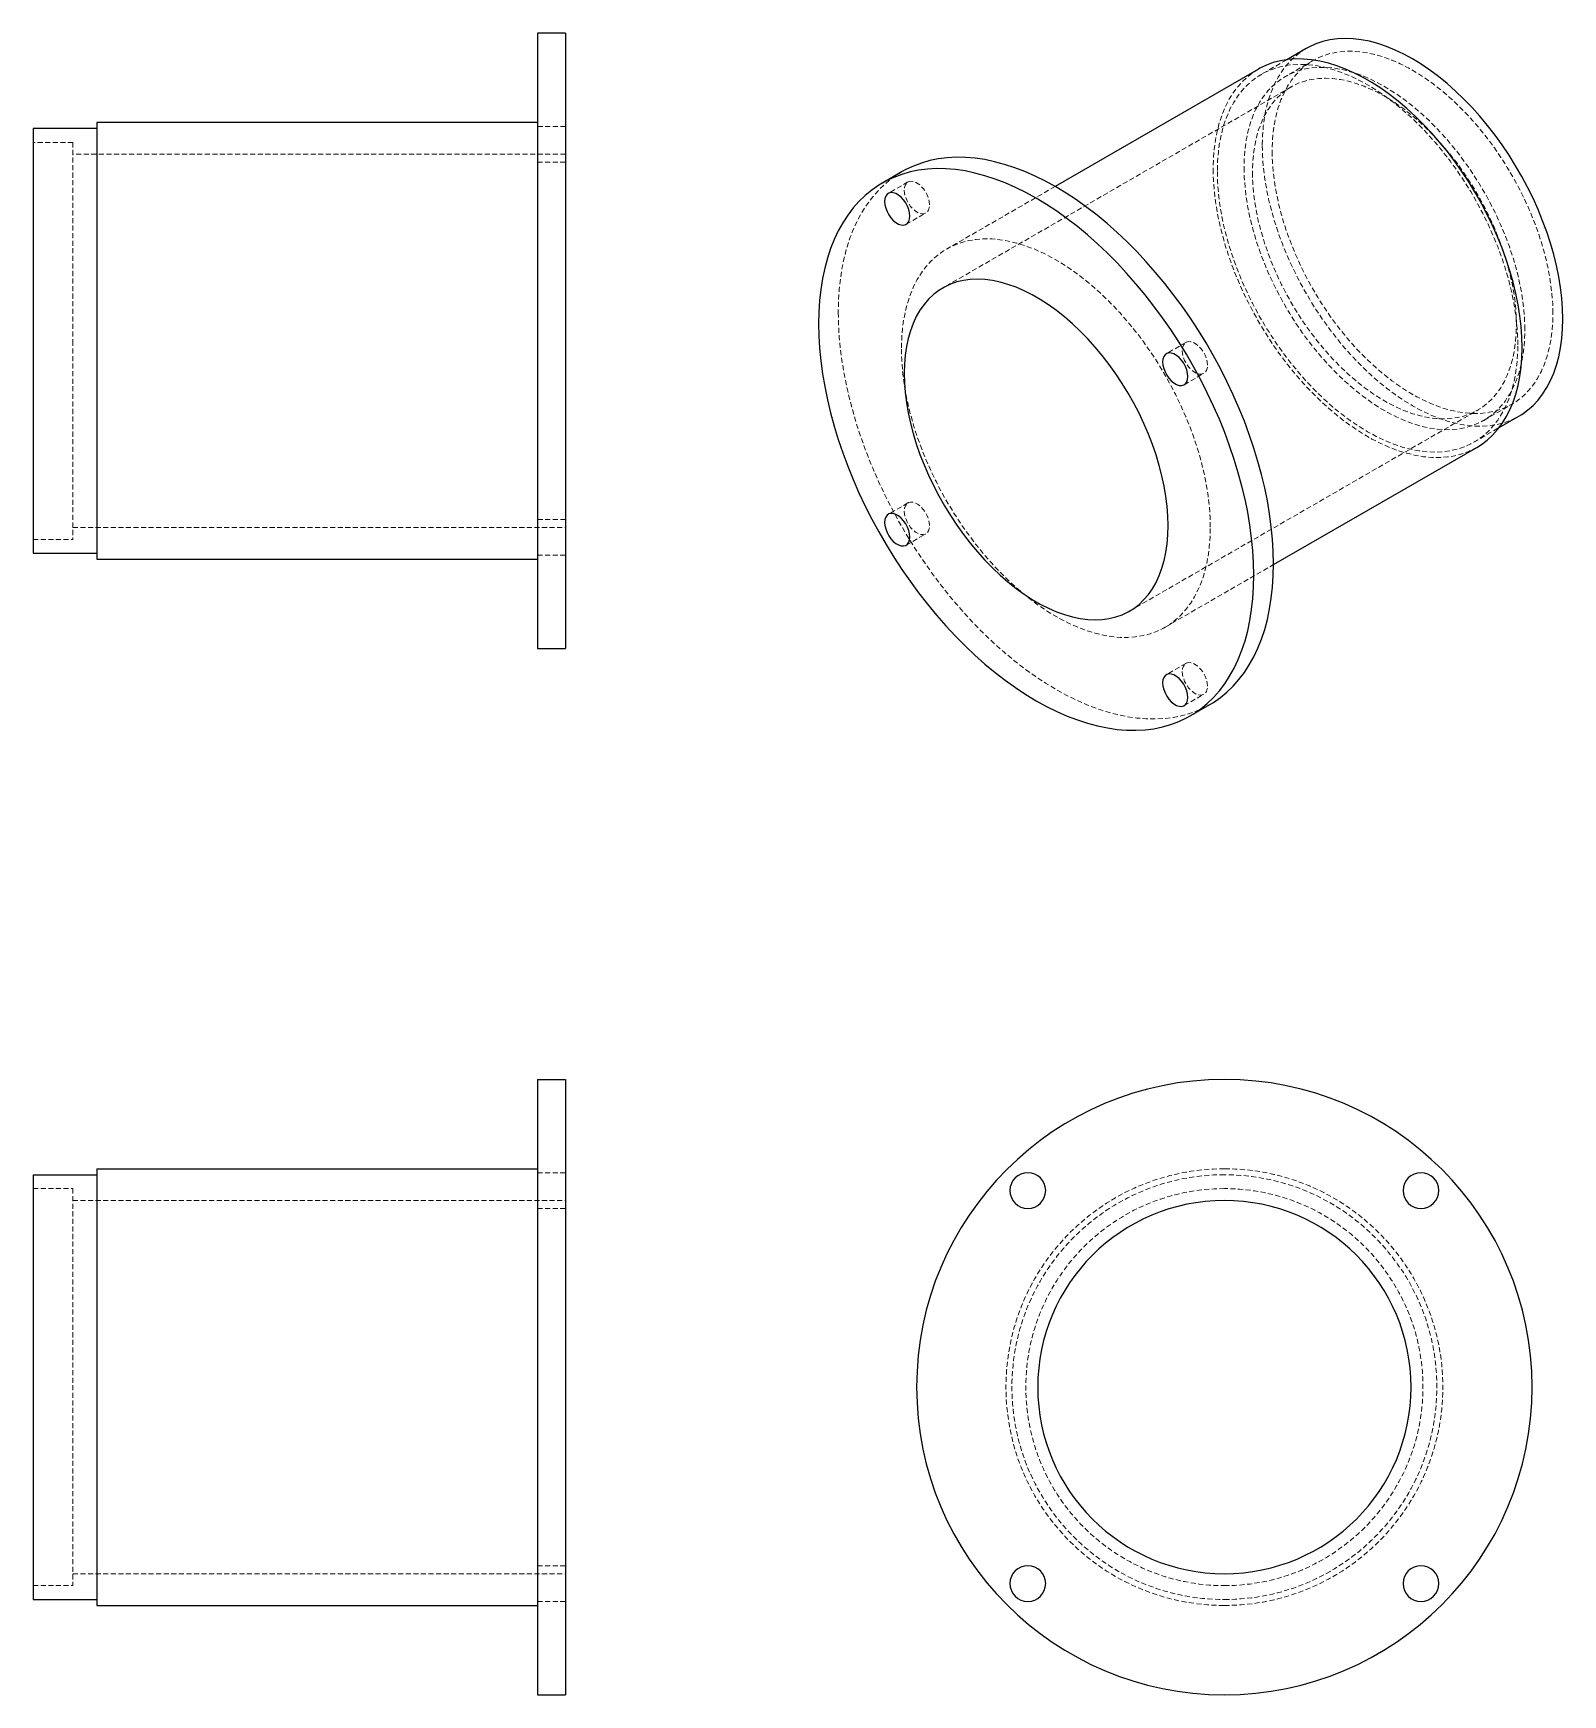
# Model space of a CAD drawing. Header units: millimetres. Extents: x 219 to 605, y 65 to 484.
import ezdxf

# ---------------------------------------------------------------- set-up
doc = ezdxf.new("R2010")
doc.units = ezdxf.units.MM
doc.linetypes.add('HIDDEN', pattern=[1.905, 1.27, -0.635])

msp = doc.modelspace()

# ---------------------------------------------------------------- linework, layer by layer
at = {"color": 7, "linetype": 'Continuous', "lineweight": 25}
for p, q in [((353.44, 483.88), (346.44, 483.88)), ((346.44, 483.88), (346.44, 406.38)), ((353.44, 483.88), (353.44, 406.38)), ((540.01, 480.06), (535.07, 477.21)), ((527.94, 474.83), (476.76, 445.28)), ((346.44, 461.38), (235.44, 461.38)), ((235.44, 461.38), (235.44, 406.38)), ((235.44, 459.88), (219.44, 459.88)), ((219.44, 459.88), (219.44, 406.38)), ((438.21, 449.01), (433.26, 446.15)), ((219.44, 406.38), (219.44, 352.88)), ((235.44, 406.38), (235.44, 351.38)), ((346.44, 406.38), (346.44, 328.88)), ((353.44, 406.38), (353.44, 328.88)), ((588.57, 384.55), (593.5, 387.4)), ((531.75, 350.02), (582.94, 379.57)), ((219.44, 352.88), (235.44, 352.88)), ((235.44, 351.38), (346.44, 351.38)), ((346.44, 328.88), (353.44, 328.88)), ((510.75, 311.91), (515.7, 314.77)), ((346.44, 220.35), (353.44, 220.35)), ((346.44, 220.35), (346.44, 65.35)), ((353.44, 220.35), (353.44, 65.35)), ((235.44, 197.85), (346.44, 197.85)), ((235.44, 197.85), (235.44, 87.85)), ((219.44, 196.35), (235.44, 196.35)), ((219.44, 196.35), (219.44, 89.35)), ((219.44, 89.35), (235.44, 89.35)), ((235.44, 87.85), (346.44, 87.85)), ((346.44, 65.35), (353.44, 65.35))]:
    msp.add_line(p, q, dxfattribs=at)
at = {"color": 7, "linetype": 'HIDDEN', "lineweight": 18}
for p, q in [((535.07, 477.21), (528.69, 473.53)), ((541.76, 477.03), (534.69, 472.95)), ((536.19, 470.35), (448.51, 419.73)), ((229.44, 456.38), (219.44, 456.38)), ((229.44, 456.38), (229.44, 406.38)), ((353.44, 460.38), (346.44, 460.38)), ((353.44, 453.38), (229.44, 453.38)), ((346.44, 451.38), (353.44, 451.38)), ((439.7, 446.41), (434.75, 443.55)), ((476.76, 445.28), (449.46, 429.52)), ((439.25, 435.75), (444.2, 438.61)), ((229.44, 406.38), (229.44, 356.38)), ((509.7, 406), (504.75, 403.14)), ((509.25, 395.34), (514.2, 398.2)), ((584.68, 386.35), (591.75, 390.43)), ((495.5, 338.33), (583.18, 388.94)), ((582.19, 380.86), (588.57, 384.55)), ((439.7, 365.57), (434.75, 362.72)), ((353.44, 361.38), (346.44, 361.38)), ((219.44, 356.38), (229.44, 356.38)), ((229.44, 359.38), (353.44, 359.38)), ((439.25, 354.92), (444.2, 357.78)), ((346.44, 352.38), (353.44, 352.38)), ((504.45, 334.26), (531.75, 350.02)), ((509.7, 325.16), (504.75, 322.31)), ((509.25, 314.51), (514.2, 317.37)), ((346.44, 196.85), (353.44, 196.85)), ((219.44, 192.85), (229.44, 192.85)), ((229.44, 192.85), (229.44, 92.85)), ((229.44, 189.85), (353.44, 189.85)), ((346.44, 187.85), (353.44, 187.85)), ((346.44, 97.86), (353.44, 97.86)), ((219.44, 92.85), (229.44, 92.85)), ((229.44, 95.85), (353.44, 95.85)), ((346.44, 88.86), (353.44, 88.86))]:
    msp.add_line(p, q, dxfattribs=at)
at = {"color": 7, "linetype": 'Continuous', "lineweight": 25, "flags": 128}
for points in [[(604.59, 411.89), (604.52, 414.47), (604.33, 417.11), (604.01, 419.81), (603.57, 422.55), (603, 425.34), (602.3, 428.15), (601.49, 430.98), (600.56, 433.82), (599.52, 436.66), (598.36, 439.49), (597.1, 442.3), (595.74, 445.08), (594.27, 447.82), (592.72, 450.52), (591.07, 453.16), (589.35, 455.73), (587.54, 458.23), (585.67, 460.64), (583.73, 462.97), (581.74, 465.19), (579.69, 467.31), (577.61, 469.32), (575.48, 471.2), (573.33, 472.96), (571.15, 474.58), (568.96, 476.07), (566.76, 477.41), (564.56, 478.61), (562.36, 479.65), (560.19, 480.54), (558.03, 481.27), (555.91, 481.84), (553.82, 482.25), (551.77, 482.49), (549.78, 482.57), (547.84, 482.48), (545.97, 482.23), (544.17, 481.81), (542.44, 481.23), (540.8, 480.49), (540.01, 480.06)], [(594.33, 404.75), (594.27, 407.35), (594.08, 410.01), (593.76, 412.73), (593.32, 415.5), (592.76, 418.31), (592.07, 421.14), (591.27, 424), (590.34, 426.87), (589.31, 429.73), (588.16, 432.59), (586.91, 435.43), (585.55, 438.25), (584.09, 441.02), (582.55, 443.76), (580.91, 446.44), (579.19, 449.05), (577.39, 451.6), (575.53, 454.06), (573.59, 456.44), (571.6, 458.72), (569.55, 460.9), (567.46, 462.97), (565.33, 464.93), (563.17, 466.76), (560.98, 468.46), (558.77, 470.02), (556.55, 471.45), (554.33, 472.73), (552.11, 473.86), (549.91, 474.85), (547.72, 475.67), (545.56, 476.34), (543.42, 476.85), (541.33, 477.19), (539.29, 477.38), (537.29, 477.4), (535.36, 477.25), (533.49, 476.94), (531.69, 476.47), (529.97, 475.84), (528.34, 475.05), (527.94, 474.83)], [(531.75, 350.25), (531.69, 353.3), (531.51, 356.41), (531.2, 359.58), (530.76, 362.8), (530.21, 366.06), (529.53, 369.36), (528.74, 372.69), (527.83, 376.04), (526.8, 379.4), (525.66, 382.77), (524.41, 386.13), (523.05, 389.49), (521.59, 392.83), (520.03, 396.14), (518.37, 399.42), (516.61, 402.66), (514.77, 405.86), (512.84, 409), (510.83, 412.07), (508.74, 415.09), (506.58, 418.02), (504.35, 420.87), (502.06, 423.64), (499.72, 426.31), (497.32, 428.88), (494.88, 431.34), (492.39, 433.69), (489.87, 435.93), (487.32, 438.04), (484.75, 440.02), (482.16, 441.88), (479.56, 443.59), (476.95, 445.17), (474.35, 446.6), (471.74, 447.89), (469.15, 449.03), (466.58, 450.01), (464.03, 450.84), (461.51, 451.52), (459.03, 452.04), (456.59, 452.39), (454.19, 452.59), (451.84, 452.63), (449.55, 452.51), (447.33, 452.23), (445.17, 451.79), (443.08, 451.19), (441.07, 450.43), (439.14, 449.52), (438.21, 449.01)], [(526.8, 347.39), (526.74, 350.44), (526.56, 353.55), (526.25, 356.72), (525.81, 359.94), (525.26, 363.21), (524.58, 366.5), (523.79, 369.83), (522.88, 373.18), (521.85, 376.54), (520.71, 379.91), (519.46, 383.27), (518.11, 386.63), (516.64, 389.97), (515.08, 393.28), (513.42, 396.56), (511.67, 399.8), (509.82, 403), (507.89, 406.14), (505.88, 409.22), (503.79, 412.23), (501.63, 415.16), (499.4, 418.02), (497.12, 420.78), (494.77, 423.45), (492.37, 426.02), (489.93, 428.48), (487.44, 430.84), (484.92, 433.07), (482.37, 435.18), (479.8, 437.17), (477.21, 439.02), (474.61, 440.74), (472, 442.31), (469.4, 443.75), (466.79, 445.03), (464.2, 446.17), (461.63, 447.16), (459.08, 447.99), (456.56, 448.66), (454.08, 449.18), (451.64, 449.54), (449.24, 449.74), (446.89, 449.77), (444.6, 449.65), (442.38, 449.37), (440.22, 448.93), (438.13, 448.33), (436.12, 447.57), (434.19, 446.66), (432.34, 445.6), (430.59, 444.38), (428.93, 443.02), (427.36, 441.51), (425.9, 439.86), (424.54, 438.07), (423.29, 436.15), (422.16, 434.1), (421.13, 431.92), (420.22, 429.62), (419.42, 427.21), (418.75, 424.69), (418.19, 422.07), (417.76, 419.35), (417.45, 416.54), (417.27, 413.64), (417.2, 410.67)], [(440.19, 437.82), (440.12, 438.62), (439.91, 439.47), (439.58, 440.33), (439.13, 441.15), (438.59, 441.92), (437.99, 442.58), (437.34, 443.11), (436.67, 443.5), (436.02, 443.71), (435.41, 443.75), (434.87, 443.61), (434.43, 443.3), (434.1, 442.82), (433.89, 442.21), (433.82, 441.49)], [(433.82, 441.49), (433.89, 440.68), (434.1, 439.84), (434.43, 438.98), (434.87, 438.15), (435.41, 437.39), (436.02, 436.73), (436.67, 436.19), (437.34, 435.81), (437.99, 435.59), (438.59, 435.55), (439.13, 435.69), (439.58, 436.01), (439.91, 436.48), (440.12, 437.09), (440.19, 437.82)], [(505.24, 359.84), (505.17, 362.24), (504.99, 364.71), (504.67, 367.22), (504.23, 369.78), (503.67, 372.38), (502.99, 375), (502.2, 377.64), (501.28, 380.28), (500.26, 382.92), (499.13, 385.54), (497.9, 388.14), (496.56, 390.71), (495.14, 393.23), (493.63, 395.69), (492.03, 398.09), (490.36, 400.42), (488.62, 402.67), (486.82, 404.83), (484.96, 406.89), (483.05, 408.85), (481.1, 410.69), (479.11, 412.41), (477.1, 414.01), (475.07, 415.47), (473.03, 416.8), (470.98, 417.98), (468.94, 419.01), (466.91, 419.9), (464.89, 420.62), (462.91, 421.19), (460.96, 421.6), (459.05, 421.85), (457.19, 421.94), (455.39, 421.86), (453.65, 421.62), (451.98, 421.22), (450.38, 420.66), (448.87, 419.94), (447.44, 419.06), (446.11, 418.04), (444.88, 416.86), (443.75, 415.55), (442.72, 414.09), (441.81, 412.5), (441.01, 410.78), (440.33, 408.95), (439.77, 407), (439.34, 404.94), (439.02, 402.79), (438.83, 400.54), (438.77, 398.22)], [(417.2, 410.67), (417.27, 407.62), (417.45, 404.51), (417.76, 401.34), (418.19, 398.12), (418.75, 394.86), (419.42, 391.56), (420.22, 388.23), (421.13, 384.88), (422.16, 381.52), (423.29, 378.15), (424.54, 374.79), (425.9, 371.43), (427.36, 368.09), (428.93, 364.78), (430.59, 361.5), (432.34, 358.26), (434.19, 355.06), (436.12, 351.92), (438.13, 348.84), (440.22, 345.83), (442.38, 342.9), (444.6, 340.04), (446.89, 337.28), (449.24, 334.61), (451.64, 332.04), (454.08, 329.58), (456.56, 327.22), (459.08, 324.99), (461.63, 322.88), (464.2, 320.89), (466.79, 319.04), (469.4, 317.33), (472, 315.75), (474.61, 314.31), (477.21, 313.03), (479.8, 311.89), (482.37, 310.9), (484.92, 310.07), (487.44, 309.4), (489.93, 308.88), (492.37, 308.52), (494.77, 308.33), (497.12, 308.29), (499.4, 308.41), (501.63, 308.69), (503.79, 309.13), (505.88, 309.73), (507.89, 310.49), (509.82, 311.4), (511.67, 312.46), (513.42, 313.68), (515.08, 315.04), (516.64, 316.55), (518.11, 318.2), (519.46, 319.99), (520.71, 321.91), (521.85, 323.97), (522.88, 326.14), (523.79, 328.44), (524.58, 330.85), (525.26, 333.37), (525.81, 335.99), (526.25, 338.71), (526.56, 341.52), (526.74, 344.42), (526.8, 347.39)], [(593.5, 387.4), (594.27, 387.87), (595.74, 388.92), (597.1, 390.13), (598.36, 391.48), (599.52, 392.97), (600.56, 394.61), (601.49, 396.37), (602.3, 398.27), (603, 400.28), (603.57, 402.4), (604.01, 404.64), (604.33, 406.97), (604.52, 409.39), (604.59, 411.89)], [(510.19, 397.41), (510.12, 398.21), (509.91, 399.06), (509.58, 399.92), (509.13, 400.74), (508.59, 401.51), (507.99, 402.17), (507.34, 402.7), (506.67, 403.09), (506.02, 403.3), (505.41, 403.34), (504.87, 403.2), (504.43, 402.89), (504.1, 402.41), (503.89, 401.8), (503.82, 401.08)], [(582.94, 379.57), (584.09, 380.29), (585.55, 381.39), (586.91, 382.64), (588.16, 384.03), (589.31, 385.57), (590.34, 387.24), (591.27, 389.04), (592.07, 390.96), (592.76, 393), (593.32, 395.16), (593.76, 397.42), (594.08, 399.77), (594.27, 402.22), (594.33, 404.75)], [(438.77, 398.22), (438.83, 395.82), (439.02, 393.35), (439.34, 390.84), (439.77, 388.28), (440.33, 385.68), (441.01, 383.06), (441.81, 380.42), (442.72, 377.78), (443.75, 375.14), (444.88, 372.52), (446.11, 369.92), (447.44, 367.35), (448.87, 364.83), (450.38, 362.37), (451.98, 359.97), (453.65, 357.64), (455.39, 355.39), (457.19, 353.23), (459.05, 351.17), (460.96, 349.21), (462.91, 347.37), (464.89, 345.65), (466.91, 344.05), (468.94, 342.59), (470.98, 341.26), (473.03, 340.08), (475.07, 339.05), (477.1, 338.16), (479.11, 337.44), (481.1, 336.87), (483.05, 336.46), (484.96, 336.21), (486.82, 336.12), (488.62, 336.2), (490.36, 336.44), (492.03, 336.84), (493.63, 337.4), (495.14, 338.12), (496.56, 339), (497.9, 340.02), (499.13, 341.2), (500.26, 342.52), (501.28, 343.97), (502.2, 345.56), (502.99, 347.28), (503.67, 349.11), (504.23, 351.06), (504.67, 353.12), (504.99, 355.27), (505.17, 357.52), (505.24, 359.84)], [(503.82, 401.08), (503.89, 400.27), (504.1, 399.43), (504.43, 398.57), (504.87, 397.74), (505.41, 396.98), (506.02, 396.32), (506.67, 395.78), (507.34, 395.4), (507.99, 395.18), (508.59, 395.14), (509.13, 395.28), (509.58, 395.6), (509.91, 396.07), (510.12, 396.68), (510.19, 397.41)], [(440.19, 356.98), (440.12, 357.79), (439.91, 358.64), (439.58, 359.49), (439.13, 360.32), (438.59, 361.08), (437.99, 361.75), (437.34, 362.28), (436.67, 362.67), (436.02, 362.88), (435.41, 362.92), (434.87, 362.78), (434.43, 362.46), (434.1, 361.99), (433.89, 361.38), (433.82, 360.66)], [(433.82, 360.66), (433.89, 359.85), (434.1, 359), (434.43, 358.15), (434.87, 357.32), (435.41, 356.55), (436.02, 355.89), (436.67, 355.36), (437.34, 354.97), (437.99, 354.76), (438.59, 354.72), (439.13, 354.86), (439.58, 355.17), (439.91, 355.65), (440.12, 356.26), (440.19, 356.98)], [(515.7, 314.77), (516.61, 315.32), (518.37, 316.54), (520.03, 317.9), (521.59, 319.41), (523.05, 321.06), (524.41, 322.85), (525.66, 324.77), (526.8, 326.82), (527.83, 329), (528.74, 331.29), (529.53, 333.7), (530.21, 336.22), (530.76, 338.85), (531.2, 341.57), (531.51, 344.38), (531.69, 347.28), (531.75, 350.25)], [(510.19, 316.57), (510.12, 317.38), (509.91, 318.22), (509.58, 319.08), (509.13, 319.91), (508.59, 320.67), (507.99, 321.34), (507.34, 321.87), (506.67, 322.25), (506.02, 322.47), (505.41, 322.51), (504.87, 322.37), (504.43, 322.05), (504.1, 321.58), (503.89, 320.97), (503.82, 320.25)], [(503.82, 320.25), (503.89, 319.44), (504.1, 318.59), (504.43, 317.73), (504.87, 316.91), (505.41, 316.14), (506.02, 315.48), (506.67, 314.95), (507.34, 314.56), (507.99, 314.35), (508.59, 314.31), (509.13, 314.45), (509.58, 314.76), (509.91, 315.24), (510.12, 315.85), (510.19, 316.57)]]:
    msp.add_lwpolyline(points, dxfattribs=at)
at = {"color": 7, "linetype": 'HIDDEN', "lineweight": 18, "flags": 128}
for points in [[(540.01, 480.06), (539.24, 479.59), (537.78, 478.54), (536.41, 477.33), (535.15, 475.98), (533.99, 474.49), (532.95, 472.85), (532.02, 471.09), (531.21, 469.19), (530.52, 467.18), (529.95, 465.05), (529.5, 462.82), (529.18, 460.49), (528.99, 458.07), (528.93, 455.57)], [(602.11, 413.32), (602.05, 415.77), (601.86, 418.29), (601.55, 420.86), (601.12, 423.48), (600.57, 426.13), (599.9, 428.81), (599.11, 431.51), (598.21, 434.21), (597.2, 436.92), (596.08, 439.61), (594.86, 442.28), (593.54, 444.92), (592.12, 447.52), (590.62, 450.08), (589.03, 452.57), (587.37, 455), (585.63, 457.36), (583.83, 459.63), (581.96, 461.81), (580.04, 463.89), (578.08, 465.87), (576.08, 467.73), (574.04, 469.48), (571.98, 471.1), (569.9, 472.58), (567.8, 473.93), (565.71, 475.14), (563.62, 476.21), (561.54, 477.12), (559.47, 477.89), (557.44, 478.49), (555.43, 478.94), (553.47, 479.23), (551.55, 479.37), (549.69, 479.34), (547.88, 479.15), (546.14, 478.8), (544.48, 478.29), (542.89, 477.63), (541.39, 476.81), (539.97, 475.84), (538.65, 474.73), (537.43, 473.47), (536.31, 472.07), (535.3, 470.53), (534.4, 468.87), (533.61, 467.08), (532.94, 465.17), (532.39, 463.16), (531.96, 461.04), (531.65, 458.83), (531.46, 456.52), (531.4, 454.14)], [(527.94, 474.83), (526.79, 474.11), (525.34, 473.01), (523.98, 471.76), (522.73, 470.37), (521.58, 468.83), (520.54, 467.16), (519.62, 465.36), (518.81, 463.44), (518.13, 461.39), (517.56, 459.24), (517.12, 456.98), (516.81, 454.62), (516.61, 452.18), (516.55, 449.65)], [(593.27, 405.36), (593.21, 407.94), (593.02, 410.58), (592.7, 413.28), (592.25, 416.02), (591.68, 418.81), (590.99, 421.62), (590.18, 424.45), (589.25, 427.29), (588.2, 430.13), (587.05, 432.96), (585.79, 435.77), (584.42, 438.55), (582.96, 441.29), (581.4, 443.99), (579.76, 446.63), (578.03, 449.2), (576.23, 451.7), (574.36, 454.11), (572.42, 456.44), (570.43, 458.66), (568.38, 460.78), (566.29, 462.78), (564.17, 464.67), (562.01, 466.43), (559.83, 468.05), (557.64, 469.54), (555.44, 470.88), (553.24, 472.08), (551.05, 473.12), (548.87, 474.01), (546.72, 474.74), (544.59, 475.31), (542.5, 475.72), (540.46, 475.96), (538.46, 476.04), (536.53, 475.95), (534.65, 475.7), (532.85, 475.28), (531.13, 474.7), (529.48, 473.96), (527.93, 473.06), (526.46, 472.01), (525.1, 470.8), (523.84, 469.45), (522.68, 467.95), (521.64, 466.32), (520.71, 464.55), (519.89, 462.66), (519.2, 460.65), (518.63, 458.52), (518.19, 456.29), (517.87, 453.96), (517.68, 451.54), (517.61, 449.04)], [(595.04, 409.24), (594.98, 411.69), (594.79, 414.21), (594.48, 416.78), (594.05, 419.4), (593.5, 422.05), (592.83, 424.73), (592.04, 427.43), (591.14, 430.13), (590.13, 432.84), (589.01, 435.53), (587.79, 438.2), (586.47, 440.84), (585.05, 443.44), (583.55, 445.99), (581.96, 448.49), (580.3, 450.92), (578.56, 453.28), (576.75, 455.55), (574.89, 457.73), (572.97, 459.81), (571.01, 461.79), (569, 463.65), (566.97, 465.4), (564.91, 467.01), (562.82, 468.5), (560.73, 469.85), (558.64, 471.06), (556.55, 472.13), (554.46, 473.04), (552.4, 473.8), (550.37, 474.41), (548.36, 474.86), (546.4, 475.15), (544.48, 475.28), (542.62, 475.26), (540.81, 475.07), (539.07, 474.72), (537.41, 474.21), (535.82, 473.55), (534.32, 472.73), (532.9, 471.76), (531.58, 470.64), (530.36, 469.38), (529.24, 467.98), (528.23, 466.45), (527.33, 464.78), (526.54, 463), (525.87, 461.09), (525.32, 459.08), (524.89, 456.96), (524.58, 454.74), (524.39, 452.44), (524.33, 450.06)], [(592.92, 410.46), (592.86, 412.86), (592.67, 415.32), (592.35, 417.84), (591.92, 420.4), (591.36, 423), (590.67, 425.62), (589.88, 428.26), (588.96, 430.9), (587.94, 433.54), (586.81, 436.16), (585.58, 438.76), (584.25, 441.32), (582.82, 443.84), (581.31, 446.31), (579.71, 448.71), (578.04, 451.04), (576.3, 453.29), (574.5, 455.45), (572.64, 457.51), (570.73, 459.47), (568.78, 461.31), (566.79, 463.03), (564.78, 464.63), (562.75, 466.09), (560.71, 467.42), (558.66, 468.6), (556.62, 469.63), (554.59, 470.51), (552.58, 471.24), (550.59, 471.81), (548.64, 472.22), (546.73, 472.47), (544.87, 472.55), (543.07, 472.48), (541.33, 472.24), (539.66, 471.84), (538.06, 471.27), (536.55, 470.55), (535.12, 469.68), (533.79, 468.65), (532.56, 467.48), (531.43, 466.16), (530.41, 464.71), (529.49, 463.12), (528.7, 461.4), (528.01, 459.56), (527.45, 457.61), (527.02, 455.56), (526.7, 453.4), (526.51, 451.16), (526.45, 448.83)], [(528.93, 455.57), (528.99, 452.99), (529.18, 450.35), (529.5, 447.65), (529.95, 444.91), (530.52, 442.12), (531.21, 439.31), (532.02, 436.48), (532.95, 433.64), (533.99, 430.8), (535.15, 427.97), (536.41, 425.16), (537.78, 422.38), (539.24, 419.64), (540.8, 416.94), (542.44, 414.3), (544.17, 411.73), (545.97, 409.23), (547.84, 406.82), (549.78, 404.49), (551.77, 402.27), (553.82, 400.15), (555.91, 398.14), (558.03, 396.26), (560.19, 394.5), (562.36, 392.88), (564.56, 391.39), (566.76, 390.04), (568.96, 388.85), (571.15, 387.8), (573.33, 386.92), (575.48, 386.19), (577.61, 385.62), (579.69, 385.21), (581.74, 384.97), (583.73, 384.89), (585.67, 384.98), (587.54, 385.23), (589.35, 385.65), (591.07, 386.23), (592.72, 386.97), (593.5, 387.4)], [(531.4, 454.14), (531.46, 451.69), (531.65, 449.17), (531.96, 446.6), (532.39, 443.98), (532.94, 441.33), (533.61, 438.65), (534.4, 435.95), (535.3, 433.24), (536.31, 430.54), (537.43, 427.85), (538.65, 425.18), (539.97, 422.54), (541.39, 419.94), (542.89, 417.38), (544.48, 414.89), (546.14, 412.46), (547.88, 410.1), (549.69, 407.83), (551.55, 405.65), (553.47, 403.57), (555.43, 401.59), (557.44, 399.73), (559.47, 397.98), (561.54, 396.36), (563.62, 394.88), (565.71, 393.53), (567.8, 392.32), (569.9, 391.25), (571.98, 390.34), (574.04, 389.57), (576.08, 388.97), (578.08, 388.52), (580.04, 388.22), (581.96, 388.09), (583.83, 388.12), (585.63, 388.31), (587.37, 388.66), (589.03, 389.17), (590.62, 389.83), (592.12, 390.65), (593.54, 391.62), (594.86, 392.73), (596.08, 393.99), (597.2, 395.39), (598.21, 396.93), (599.11, 398.59), (599.9, 400.38), (600.57, 402.29), (601.12, 404.3), (601.55, 406.42), (601.86, 408.63), (602.05, 410.94), (602.11, 413.32)], [(438.21, 449.01), (437.29, 448.45), (435.54, 447.24), (433.88, 445.87), (432.31, 444.36), (430.85, 442.71), (429.49, 440.93), (428.24, 439), (427.11, 436.95), (426.08, 434.78), (425.17, 432.48), (424.37, 430.07), (423.7, 427.55), (423.14, 424.93), (422.71, 422.21), (422.4, 419.4), (422.21, 416.5), (422.15, 413.52)], [(516.55, 449.65), (516.61, 447.05), (516.81, 444.38), (517.12, 441.66), (517.56, 438.89), (518.13, 436.09), (518.81, 433.25), (519.62, 430.4), (520.54, 427.53), (521.58, 424.66), (522.73, 421.81), (523.98, 418.96), (525.34, 416.15), (526.79, 413.37), (528.34, 410.64), (529.97, 407.96), (531.69, 405.34), (533.49, 402.8), (535.36, 400.33), (537.29, 397.96), (539.29, 395.67), (541.33, 393.49), (543.42, 391.42), (545.56, 389.47), (547.72, 387.64), (549.91, 385.94), (552.11, 384.37), (554.33, 382.95), (556.55, 381.67), (558.77, 380.53), (560.98, 379.55), (563.17, 378.72), (565.33, 378.06), (567.46, 377.55), (569.55, 377.2), (571.6, 377.02), (573.59, 377), (575.53, 377.15), (577.39, 377.45), (579.19, 377.92), (580.91, 378.56), (582.55, 379.35), (582.94, 379.57)], [(517.61, 449.04), (517.68, 446.46), (517.87, 443.82), (518.19, 441.12), (518.63, 438.37), (519.2, 435.59), (519.89, 432.78), (520.71, 429.95), (521.64, 427.11), (522.68, 424.27), (523.84, 421.44), (525.1, 418.63), (526.46, 415.85), (527.93, 413.11), (529.48, 410.41), (531.13, 407.77), (532.85, 405.2), (534.65, 402.7), (536.53, 400.29), (538.46, 397.96), (540.46, 395.74), (542.5, 393.62), (544.59, 391.61), (546.72, 389.73), (548.87, 387.97), (551.05, 386.34), (553.24, 384.86), (555.44, 383.51), (557.64, 382.32), (559.83, 381.27), (562.01, 380.38), (564.17, 379.65), (566.29, 379.09), (568.38, 378.68), (570.43, 378.44), (572.42, 378.36), (574.36, 378.45), (576.23, 378.7), (578.03, 379.12), (579.76, 379.7), (581.4, 380.44), (582.96, 381.33), (584.42, 382.39), (585.79, 383.59), (587.05, 384.95), (588.2, 386.44), (589.25, 388.08), (590.18, 389.84), (590.99, 391.74), (591.68, 393.75), (592.25, 395.87), (592.7, 398.11), (593.02, 400.44), (593.21, 402.86), (593.27, 405.36)], [(524.33, 450.06), (524.39, 447.6), (524.58, 445.09), (524.89, 442.51), (525.32, 439.9), (525.87, 437.24), (526.54, 434.56), (527.33, 431.87), (528.23, 429.16), (529.24, 426.46), (530.36, 423.77), (531.58, 421.1), (532.9, 418.46), (534.32, 415.85), (535.82, 413.3), (537.41, 410.8), (539.07, 408.37), (540.81, 406.02), (542.62, 403.75), (544.48, 401.57), (546.4, 399.48), (548.36, 397.51), (550.37, 395.64), (552.4, 393.9), (554.46, 392.28), (556.55, 390.79), (558.64, 389.44), (560.73, 388.23), (562.82, 387.17), (564.91, 386.25), (566.97, 385.49), (569, 384.88), (571.01, 384.43), (572.97, 384.14), (574.89, 384.01), (576.75, 384.04), (578.56, 384.23), (580.3, 384.58), (581.96, 385.08), (583.55, 385.75), (585.05, 386.57), (586.47, 387.53), (587.79, 388.65), (589.01, 389.91), (590.13, 391.31), (591.14, 392.85), (592.04, 394.51), (592.83, 396.3), (593.5, 398.2), (594.05, 400.22), (594.48, 402.34), (594.79, 404.55), (594.98, 406.85), (595.04, 409.24)], [(526.45, 448.83), (526.51, 446.43), (526.7, 443.97), (527.02, 441.45), (527.45, 438.89), (528.01, 436.3), (528.7, 433.67), (529.49, 431.04), (530.41, 428.39), (531.43, 425.76), (532.56, 423.13), (533.79, 420.54), (535.12, 417.97), (536.55, 415.45), (538.06, 412.99), (539.66, 410.58), (541.33, 408.25), (543.07, 406), (544.87, 403.85), (546.73, 401.78), (548.64, 399.83), (550.59, 397.99), (552.58, 396.26), (554.59, 394.67), (556.62, 393.2), (558.66, 391.88), (560.71, 390.7), (562.75, 389.66), (564.78, 388.78), (566.79, 388.05), (568.78, 387.48), (570.73, 387.08), (572.64, 386.83), (574.5, 386.74), (576.3, 386.82), (578.04, 387.06), (579.71, 387.46), (581.31, 388.02), (582.82, 388.74), (584.25, 389.61), (585.58, 390.64), (586.81, 391.81), (587.94, 393.13), (588.96, 394.59), (589.88, 396.18), (590.67, 397.89), (591.36, 399.73), (591.92, 401.68), (592.35, 403.74), (592.67, 405.89), (592.86, 408.14), (592.92, 410.46)], [(445.14, 440.67), (445.07, 441.48), (444.86, 442.33), (444.53, 443.18), (444.08, 444.01), (443.54, 444.77), (442.94, 445.44), (442.29, 445.97), (441.62, 446.36), (440.97, 446.57), (440.36, 446.61), (439.82, 446.47), (439.38, 446.16), (439.05, 445.68), (438.84, 445.07), (438.77, 444.35)], [(438.77, 444.35), (438.84, 443.54), (439.05, 442.69), (439.38, 441.84), (439.82, 441.01), (440.36, 440.25), (440.97, 439.58), (441.62, 439.05), (442.29, 438.66), (442.94, 438.45), (443.54, 438.41), (444.08, 438.55), (444.53, 438.86), (444.86, 439.34), (445.07, 439.95), (445.14, 440.67)], [(515.84, 359.44), (515.78, 362.04), (515.59, 364.7), (515.27, 367.42), (514.83, 370.19), (514.27, 373), (513.58, 375.83), (512.78, 378.69), (511.85, 381.56), (510.82, 384.42), (509.67, 387.28), (508.42, 390.12), (507.06, 392.94), (505.61, 395.71), (504.06, 398.45), (502.42, 401.13), (500.7, 403.74), (498.91, 406.29), (497.04, 408.75), (495.1, 411.13), (493.11, 413.41), (491.06, 415.59), (488.97, 417.66), (486.84, 419.61), (484.68, 421.44), (482.49, 423.15), (480.28, 424.71), (478.06, 426.14), (475.84, 427.42), (473.63, 428.55), (471.42, 429.54), (469.23, 430.36), (467.07, 431.03), (464.94, 431.54), (462.84, 431.88), (460.8, 432.07), (458.8, 432.08), (456.87, 431.94), (455, 431.63), (453.2, 431.16), (451.49, 430.53), (449.85, 429.74), (448.3, 428.8), (446.85, 427.7), (445.49, 426.45), (444.24, 425.05), (443.09, 423.52), (442.05, 421.85), (441.13, 420.05), (440.32, 418.13), (439.64, 416.08), (439.07, 413.93), (438.63, 411.67), (438.32, 409.31), (438.13, 406.87), (438.06, 404.34)], [(422.15, 413.52), (422.21, 410.48), (422.4, 407.36), (422.71, 404.2), (423.14, 400.98), (423.7, 397.71), (424.37, 394.41), (425.17, 391.09), (426.08, 387.74), (427.11, 384.38), (428.24, 381.01), (429.49, 377.64), (430.85, 374.29), (432.31, 370.95), (433.88, 367.64), (435.54, 364.36), (437.29, 361.11), (439.14, 357.92), (441.07, 354.78), (443.08, 351.7), (445.17, 348.69), (447.33, 345.76), (449.55, 342.9), (451.84, 340.14), (454.19, 337.47), (456.59, 334.9), (459.03, 332.43), (461.51, 330.08), (464.03, 327.85), (466.58, 325.74), (469.15, 323.75), (471.74, 321.9), (474.35, 320.18), (476.95, 318.61), (479.56, 317.17), (482.16, 315.89), (484.75, 314.75), (487.32, 313.76), (489.87, 312.93), (492.39, 312.26), (494.88, 311.74), (497.32, 311.38), (499.72, 311.18), (502.06, 311.14), (504.35, 311.27), (506.58, 311.55), (508.74, 311.99), (510.83, 312.59), (512.84, 313.35), (514.77, 314.26), (515.7, 314.77)], [(515.14, 400.26), (515.07, 401.07), (514.86, 401.92), (514.53, 402.77), (514.08, 403.6), (513.54, 404.36), (512.94, 405.03), (512.29, 405.56), (511.62, 405.95), (510.97, 406.16), (510.36, 406.2), (509.82, 406.06), (509.38, 405.75), (509.05, 405.27), (508.84, 404.66), (508.77, 403.94)], [(438.06, 404.34), (438.13, 401.74), (438.32, 399.07), (438.63, 396.35), (439.07, 393.58), (439.64, 390.78), (440.32, 387.94), (441.13, 385.09), (442.05, 382.22), (443.09, 379.35), (444.24, 376.49), (445.49, 373.65), (446.85, 370.84), (448.3, 368.06), (449.85, 365.33), (451.49, 362.65), (453.2, 360.03), (455, 357.49), (456.87, 355.02), (458.8, 352.65), (460.8, 350.36), (462.84, 348.18), (464.94, 346.11), (467.07, 344.16), (469.23, 342.33), (471.42, 340.63), (473.63, 339.06), (475.84, 337.64), (478.06, 336.36), (480.28, 335.22), (482.49, 334.24), (484.68, 333.41), (486.84, 332.75), (488.97, 332.24), (491.06, 331.89), (493.11, 331.71), (495.1, 331.69), (497.04, 331.84), (498.91, 332.14), (500.7, 332.61), (502.42, 333.24), (504.06, 334.03), (505.61, 334.98), (507.06, 336.08), (508.42, 337.33), (509.67, 338.72), (510.82, 340.25), (511.85, 341.92), (512.78, 343.73), (513.58, 345.65), (514.27, 347.69), (514.83, 349.85), (515.27, 352.11), (515.59, 354.46), (515.78, 356.91), (515.84, 359.44)], [(508.77, 403.94), (508.84, 403.13), (509.05, 402.28), (509.38, 401.43), (509.82, 400.6), (510.36, 399.84), (510.97, 399.17), (511.62, 398.64), (512.29, 398.25), (512.94, 398.04), (513.54, 398), (514.08, 398.14), (514.53, 398.45), (514.86, 398.93), (515.07, 399.54), (515.14, 400.26)], [(445.14, 359.84), (445.07, 360.64), (444.86, 361.49), (444.53, 362.35), (444.08, 363.18), (443.54, 363.94), (442.94, 364.6), (442.29, 365.14), (441.62, 365.52), (440.97, 365.74), (440.36, 365.78), (439.82, 365.64), (439.38, 365.32), (439.05, 364.85), (438.84, 364.24), (438.77, 363.51)], [(438.77, 363.51), (438.84, 362.71), (439.05, 361.86), (439.38, 361), (439.82, 360.17), (440.36, 359.41), (440.97, 358.75), (441.62, 358.21), (442.29, 357.83), (442.94, 357.61), (443.54, 357.58), (444.08, 357.72), (444.53, 358.03), (444.86, 358.5), (445.07, 359.12), (445.14, 359.84)], [(515.14, 319.43), (515.07, 320.23), (514.86, 321.08), (514.53, 321.94), (514.08, 322.77), (513.54, 323.53), (512.94, 324.19), (512.29, 324.73), (511.62, 325.11), (510.97, 325.33), (510.36, 325.37), (509.82, 325.23), (509.38, 324.91), (509.05, 324.44), (508.84, 323.83), (508.77, 323.1)], [(508.77, 323.1), (508.84, 322.3), (509.05, 321.45), (509.38, 320.59), (509.82, 319.76), (510.36, 319), (510.97, 318.34), (511.62, 317.8), (512.29, 317.42), (512.94, 317.2), (513.54, 317.17), (514.08, 317.31), (514.53, 317.62), (514.86, 318.09), (515.07, 318.71), (515.14, 319.43)]]:
    msp.add_lwpolyline(points, dxfattribs=at)
at = {"color": 7, "linetype": 'Continuous', "lineweight": 25}
for centre, radius, start, end in [((519.38, 142.85), 77.5, 90, 270), ((519.38, 142.85), 77.5, 270, 90), ((469.88, 192.35), 4.5, 90, 270), ((469.88, 192.35), 4.5, 270, 90), ((568.88, 192.35), 4.5, 90, 270), ((568.88, 192.35), 4.5, 270, 90), ((519.38, 142.85), 47, 90, 270), ((519.38, 142.85), 47, 270, 90), ((469.88, 93.36), 4.5, 90, 270), ((469.88, 93.36), 4.5, 270, 90), ((568.88, 93.36), 4.5, 90, 270), ((568.88, 93.36), 4.5, 270, 90)]:
    msp.add_arc(centre, radius, start, end, dxfattribs=at)
at = {"color": 7, "linetype": 'HIDDEN', "lineweight": 18}
for radius, start, end in [(55, 90, 270), (55, 270, 90), (53.5, 90, 270), (50, 90, 270), (53.5, 270, 90), (50, 270, 90)]:
    msp.add_arc((519.38, 142.85), radius, start, end, dxfattribs=at)

doc.saveas('drawing.dxf')
